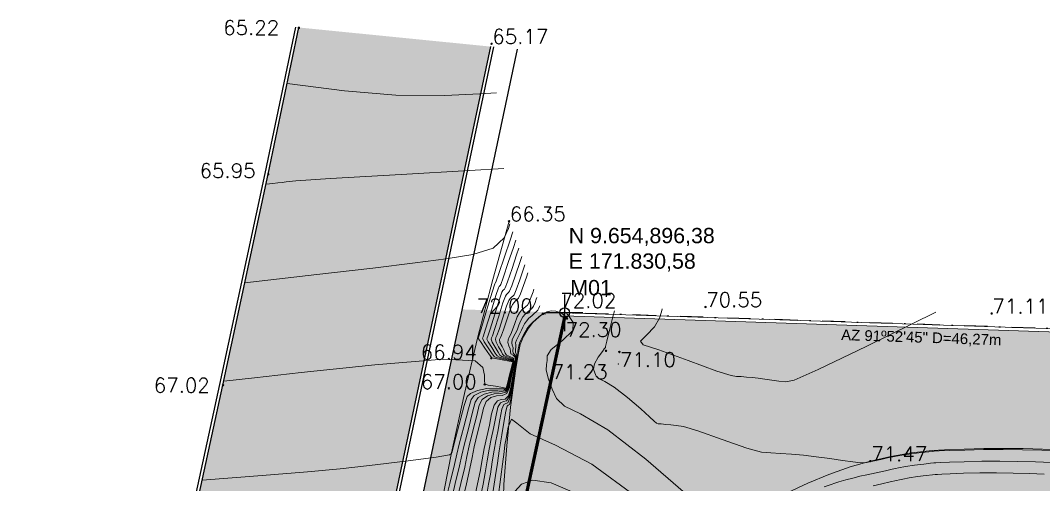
# Model space of a CAD drawing. Header units: inches. Extents: x 1286 to 7442, y -84 to 3420.
# Drawn here: x 1826.8 to 1893.7, y 231.8 to 262.2 of the extents above; entities that cross this region are included whole.
import ezdxf

# ---------------------------------------------------------------- set-up
doc = ezdxf.new("R2010")
doc.units = ezdxf.units.IN
doc.header["$LTSCALE"] = 3
doc.header["$MEASUREMENT"] = 0
doc.linetypes.add('DASHDOT', pattern=[1, 0.5, -0.25, 0, -0.25])
for name, color, linetype, lineweight in [('ARQ_ESQUADRIAS', 3, 'Continuous', 5), ('ARQ_TOPOGRAFIA', 8, 'Continuous', 5), ('ARQ_VISTA', 2, 'Continuous', 5)]:
    doc.layers.add(name, color=color, linetype=linetype, lineweight=lineweight)
for name, color, linetype in [('ARQ_HATCH', 8, 'Continuous'), ('ARQ_LIMITE', 6, 'DASHDOT'), ('ARQ_PONTO', 133, 'Continuous'), ('ARQ_RUA', 250, 'Continuous')]:
    doc.layers.add(name, color=color, linetype=linetype)
doc.styles.add('1-500', font='arial.ttf', dxfattribs={"height": 1})
doc.styles.add('ROMAN', font='romans__.ttf', dxfattribs={"height": 0.75})

msp = doc.modelspace()

# ---------------------------------------------------------------- hatches: boundary and pattern name
at = {"layer": 'ARQ_HATCH', "transparency": 33554559}
h = msp.add_hatch(color=9, dxfattribs=at)
h.dxf.hatch_style = 1
edge = h.paths.add_edge_path()
edge.add_line((1806.504, 11.293), (1791.287, 14.6))
edge.add_line((1791.287, 14.6), (1796.219, 37.297))
edge.add_line((1796.219, 37.297), (1801.852, 63.155))
edge.add_line((1801.852, 63.155), (1809.764, 99.006))
edge.add_line((1809.764, 99.006), (1817.55, 134.379))
edge.add_line((1817.55, 134.379), (1822.677, 158.271))
edge.add_line((1822.677, 158.271), (1826.527, 176.002))
edge.add_line((1826.527, 176.002), (1831.586, 199.688))
edge.add_line((1831.586, 199.688), (1836.786, 223.275))
edge.add_line((1836.786, 223.275), (1840.065, 238.333))
edge.add_line((1840.065, 238.333), (1843.03, 252.125))
edge.add_line((1843.03, 252.125), (1845.037, 261.723))
edge.add_line((1845.037, 261.723), (1857.597, 260.472))
edge.add_line((1857.597, 260.472), (1840.84, 181.521))
edge.add_line((1840.84, 181.521), (1812.17, 46.849))
edge.add_arc((1816.083, 46.016), 4, 167.98196, 267.24209)
edge.add_line((1815.89, 42.021), (1822.336, 41.71))
edge.add_line((1822.336, 41.71), (1842.888, 40.109))
edge.add_line((1842.888, 40.109), (1866.465, 39.914))
edge.add_line((1866.465, 39.914), (1866.158, 28.097))
edge.add_arc((1801.742, -6445.566), 6473.984, 89.4298998, 89.7323738)
edge.add_arc((1836.368, -252.101), 280.482, 90.89616, 92.2112)
edge.add_arc((1826.309, 8.433), 19.754, 92.21166, 97.16704)
edge.add_arc((1828.171, -6.378), 34.681, 97.16732, 102.12459)
edge.add_arc((1826.384, 1.942), 26.172, 102.12472, 107.83045)
edge.add_arc((1827.748, -2.299), 30.626, 107.83045, 113.53693)
edge.add_arc((1820.807, 13.637), 13.245, 113.53723, 122.21526)
edge.add_arc((1820.855, 13.561), 13.334, 122.21529, 130.90054)
edge.add_arc((1820.51, 13.959), 12.807, 130.90054, 139.76104)
edge.add_arc((1819.12, 15.135), 10.987, 139.76126, 148.61814)
edge.add_arc((1829.934, 8.54), 23.653, 148.61853, 154.65377)
edge.add_arc((1821.164, 12.694), 13.949, 154.65393, 160.68826)
edge.add_arc((1842.057, 5.372), 36.089, 160.68826, 164.43902)
edge.add_arc((1835.687, 7.146), 29.476, 164.43902, 168.18977)
edge.add_arc((1835.687, 7.146), 29.476, 168.18977, 171.91198)
at = {"layer": 'ARQ_HATCH', "transparency": 33554534}
h = msp.add_hatch(color=124, dxfattribs=at)
h.dxf.hatch_style = 1
h.paths.add_polyline_path([(1862.415, 243.07), (1855.729, 243.289), (1842.542, 181.158), (1813.872, 46.487, 0.462383), (1815.974, 43.759), (1821.984, 43.469, 0.282847), (1824.976, 45.116), (1820.52, 45.132), (1819.731, 46.113), (1820.579, 50.022), (1821.002, 51.976)])
h = msp.add_hatch(color=124, dxfattribs=at)
h.dxf.hatch_style = 1
h.paths.add_polyline_path([(2009.917, 199.566), (2002.204, 209.665), (1990.773, 216.721), (1944.861, 233.38), (1920.697, 239.925), (1908.644, 241.353), (1862.514, 242.867), (1829.908, 92.41), (1845.859, 92.41), (1862.275, 148.835, -0.330467), (1864.173, 150.276), (1955.428, 151.28), (1955.437, 152.854), (2017.258, 152.854), (2016.956, 95.256), (1955.137, 95.636), (1955.142, 96.512), (1865.998, 97.062, -0.412407), (1865.004, 98.062), (1865.004, 92.51), (2015.225, 92.51, 0.41263), (2019.125, 96.389), (2019.452, 156.871), (2028.982, 160.101), (2029.767, 160.542), (2017.944, 181.551)])

# ---------------------------------------------------------------- linework, layer by layer
at = {"layer": 'ARQ_ESQUADRIAS'}
msp.add_lwpolyline([(1862.426, 242.86), (1821.056, 51.965), (1821.085, 51.958), (1862.455, 242.853)], dxfattribs=at)
at = {"layer": 'ARQ_LIMITE'}
msp.add_lwpolyline([(2056.769, 121.36), (2043.891, 127.382), (2037.172, 129.104), (2037.068, 147.977), (2018.123, 181.641), (2010.09, 199.669), (2002.341, 209.816), (1990.861, 216.902), (1967.983, 225.269), (1944.921, 233.571), (1920.735, 240.122), (1908.659, 241.553), (1862.415, 243.07), (1819.128, 43.327), (1856.893, 43.193), (1888.226, 42.531), (2013.662, 42.552), (2013.772, 51.782), (2018.174, 69.445), (2029.092, 73.439), (2033.345, 91.354), (2039.202, 93.554), (2044.83, 104.92), (2054.541, 109.975)], dxfattribs=at)
at = {"layer": 'ARQ_PONTO'}
for points in [[(1862.415, 244.27), (1862.415, 241.87)], [(1863.615, 243.07), (1861.215, 243.07)]]:
    msp.add_lwpolyline(points, dxfattribs=at)
msp.add_circle((1862.415, 243.07), 0.32, dxfattribs=at)
at = {"layer": 'ARQ_RUA'}
for points in [[(1791.091, 14.637), (1796.024, 37.339), (1801.656, 63.198), (1809.569, 99.049), (1817.355, 134.422), (1822.482, 158.313), (1826.332, 176.044), (1831.391, 199.73), (1836.591, 223.318), (1839.869, 238.375), (1842.834, 252.166), (1844.837, 261.743)], [(1791.287, 14.6), (1796.219, 37.297), (1801.852, 63.155), (1809.764, 99.006), (1817.55, 134.379), (1822.677, 158.271), (1826.527, 176.002), (1831.586, 199.688), (1836.786, 223.275), (1840.065, 238.333), (1843.03, 252.125), (1845.037, 261.723)], [(1862.372, 242.871), (1821.002, 51.976), (1821.139, 51.947), (1862.514, 242.867)]]:
    msp.add_lwpolyline(points, dxfattribs=at)
for points in [[(1826.873, 45.109, -0.334107), (1821.9, 41.731), (1815.89, 42.021, -0.462383), (1812.17, 46.849), (1840.84, 181.521), (1857.597, 260.472)], [(1826.661, 45.11, -0.330192), (1821.91, 41.931), (1815.9, 42.221, -0.462383), (1812.366, 46.807), (1841.035, 181.479), (1857.797, 260.452)], [(1824.976, 45.116, -0.282847), (1821.984, 43.469), (1815.974, 43.759, -0.462383), (1813.872, 46.487), (1842.542, 181.158), (1859.339, 260.298)]]:
    msp.add_lwpolyline(points, format="xyb", dxfattribs=at)
at = {"layer": 'ARQ_TOPOGRAFIA', "ltscale": 0.4}
for p, q in [((1845.033, 261.702), (1845.033, 261.702)), ((1857.637, 260.659), (1857.637, 260.659)), ((1844.272, 258.064), (1848.017, 257.575)), ((1848.017, 257.575), (1851.366, 257.297)), ((1851.366, 257.297), (1854.573, 257.277)), ((1854.573, 257.277), (1856.877, 257.381)), ((1856.877, 257.381), (1857.954, 257.444)), ((1851.715, 252.121), (1856.204, 252.383)), ((1856.204, 252.383), (1858.44, 252.513)), ((1843.029, 252.125), (1843.029, 252.125)), ((1844.205, 251.627), (1844.843, 251.69)), ((1844.843, 251.69), (1847.111, 251.845)), ((1847.111, 251.845), (1851.715, 252.121)), ((1842.888, 251.468), (1843.323, 251.518)), ((1843.323, 251.518), (1843.663, 251.557)), ((1843.663, 251.557), (1843.93, 251.591)), ((1843.93, 251.591), (1844.205, 251.627)), ((1858.781, 249.05), (1858.781, 249.05)), ((1858.461, 247.973), (1858.738, 248.588)), ((1858.738, 248.588), (1858.839, 248.891)), ((1858.852, 247.81), (1859.035, 248.355)), ((1857.752, 247.302), (1858.461, 247.973)), ((1858.484, 246.719), (1858.852, 247.81)), ((1859.066, 247.328), (1859.231, 247.819)), ((1856.423, 246.874), (1857.752, 247.302)), ((1858.735, 246.347), (1859.066, 247.328)), ((1859.28, 246.847), (1859.427, 247.283)), ((1849.876, 245.994), (1852.634, 246.337)), ((1852.634, 246.337), (1854.67, 246.606)), ((1854.67, 246.606), (1856.423, 246.874)), ((1858.115, 245.627), (1858.484, 246.719)), ((1858.398, 245.361), (1858.735, 246.347)), ((1858.985, 245.974), (1859.28, 246.847)), ((1859.236, 245.601), (1859.494, 246.365)), ((1859.494, 246.365), (1859.623, 246.747)), ((1846.21, 245.565), (1849.876, 245.994)), ((1857.948, 245.146), (1858.115, 245.627)), ((1858.682, 245.095), (1858.985, 245.974)), ((1859.486, 245.228), (1859.709, 245.884)), ((1859.709, 245.884), (1859.819, 246.211)), ((1859.923, 245.402), (1860.014, 245.674)), ((1841.504, 245.029), (1846.21, 245.565)), ((1857.686, 244.423), (1857.854, 244.959)), ((1857.854, 244.959), (1857.889, 245.047)), ((1857.889, 245.047), (1857.903, 245.06)), ((1857.903, 245.06), (1857.915, 245.07)), ((1857.915, 245.07), (1857.948, 245.146)), ((1858.239, 244.921), (1858.398, 245.361)), ((1858.53, 244.697), (1858.682, 245.095)), ((1858.966, 244.829), (1859.236, 245.601)), ((1859.249, 244.563), (1859.486, 245.228)), ((1859.737, 244.855), (1859.923, 245.402)), ((1857.317, 243.214), (1857.686, 244.423)), ((1857.919, 244.191), (1858.084, 244.69)), ((1858.084, 244.69), (1858.133, 244.788)), ((1858.133, 244.788), (1858.165, 244.817)), ((1858.152, 243.96), (1858.313, 244.42)), ((1858.165, 244.817), (1858.195, 244.842)), ((1858.195, 244.842), (1858.239, 244.921)), ((1858.313, 244.42), (1858.377, 244.528)), ((1858.377, 244.528), (1858.427, 244.575)), ((1858.427, 244.575), (1858.474, 244.614)), ((1858.474, 244.614), (1858.53, 244.697)), ((1858.621, 244.268), (1858.689, 244.332)), ((1858.689, 244.332), (1858.754, 244.386)), ((1858.754, 244.386), (1858.821, 244.472)), ((1858.821, 244.472), (1858.966, 244.829)), ((1859.112, 244.248), (1859.249, 244.563)), ((1859.402, 244.023), (1859.533, 244.297)), ((1859.533, 244.297), (1859.737, 244.855)), ((1860.237, 244.11), (1860.351, 244.439)), ((1860.351, 244.439), (1860.406, 244.602)), ((1857.581, 243.094), (1857.919, 244.191)), ((1857.844, 242.975), (1858.152, 243.96)), ((1858.108, 242.855), (1858.386, 243.728)), ((1858.386, 243.728), (1858.543, 244.15)), ((1858.543, 244.15), (1858.621, 244.268)), ((1858.619, 243.497), (1858.772, 243.88)), ((1858.772, 243.88), (1858.865, 244.009)), ((1858.852, 243.265), (1859.001, 243.61)), ((1858.865, 244.009), (1858.952, 244.09)), ((1858.952, 244.09), (1859.033, 244.158)), ((1859.001, 243.61), (1859.109, 243.749)), ((1859.033, 244.158), (1859.112, 244.248)), ((1859.109, 243.749), (1859.214, 243.847)), ((1859.214, 243.847), (1859.313, 243.93)), ((1859.313, 243.93), (1859.402, 244.023)), ((1859.984, 243.574), (1860.1, 243.765)), ((1860.1, 243.765), (1860.237, 244.11)), ((1860.384, 243.499), (1860.488, 243.737)), ((1860.488, 243.737), (1860.565, 243.957)), ((1860.565, 243.957), (1860.602, 244.066)), ((1856.951, 242.008), (1857.317, 243.214)), ((1857.245, 241.999), (1857.581, 243.094)), ((1857.54, 241.99), (1857.844, 242.975)), ((1858.372, 242.735), (1858.619, 243.497)), ((1858.635, 242.615), (1858.852, 243.265)), ((1859.318, 242.802), (1859.46, 243.07)), ((1859.46, 243.07), (1859.597, 243.23)), ((1859.597, 243.23), (1859.739, 243.362)), ((1859.689, 242.801), (1859.841, 242.97)), ((1859.739, 243.362), (1859.872, 243.473)), ((1859.841, 242.97), (1860.001, 243.12)), ((1859.872, 243.473), (1859.984, 243.574)), ((1860.001, 243.12), (1860.151, 243.245)), ((1860.151, 243.245), (1860.275, 243.35)), ((1860.263, 242.877), (1860.431, 243.017)), ((1860.275, 243.35), (1860.384, 243.499)), ((1860.431, 243.017), (1860.566, 243.125)), ((1860.566, 243.125), (1860.668, 243.233)), ((1860.668, 243.233), (1860.738, 243.364)), ((1860.738, 243.364), (1860.78, 243.476)), ((1860.78, 243.476), (1860.798, 243.53)), ((1860.834, 242.885), (1860.923, 242.945)), ((1860.923, 242.945), (1860.975, 242.976)), ((1860.975, 242.976), (1861.002, 242.989)), ((1860.992, 242.998), (1860.992, 242.998)), ((1861.002, 242.989), (1861.016, 242.995)), ((1861.016, 242.995), (1861.044, 242.998)), ((1861.044, 242.998), (1861.104, 243.002)), ((1861.104, 243.002), (1861.165, 243.006)), ((1861.165, 243.006), (1861.195, 243.008)), ((1862.415, 243.07), (1862.415, 243.07)), ((1862.56, 243.058), (1862.565, 243.076)), ((1862.571, 243.001), (1862.56, 243.058)), ((1862.706, 242.82), (1862.571, 243.001)), ((1865.581, 242.806), (1865.682, 243.203)), ((1868.616, 242.711), (1868.749, 243.131)), ((1868.749, 243.131), (1868.8, 243.33)), ((1871.631, 243.445), (1871.631, 243.445)), ((1886.699, 243.104), (1882.133, 240.869)), ((1890.35, 243.021), (1890.35, 243.021)), ((1857.834, 241.981), (1858.108, 242.855)), ((1858.129, 241.971), (1858.372, 242.735)), ((1858.423, 241.962), (1858.635, 242.615)), ((1859.012, 241.943), (1859.162, 242.375)), ((1859.162, 242.375), (1859.318, 242.802)), ((1859.426, 242.255), (1859.552, 242.57)), ((1859.552, 242.57), (1859.689, 242.801)), ((1859.69, 242.135), (1859.785, 242.339)), ((1859.785, 242.339), (1859.919, 242.531)), ((1859.919, 242.531), (1860.084, 242.711)), ((1860.084, 242.711), (1860.263, 242.877)), ((1860.148, 242.261), (1860.328, 242.451)), ((1860.328, 242.451), (1860.524, 242.634)), ((1860.524, 242.634), (1860.702, 242.784)), ((1860.702, 242.784), (1860.834, 242.885)), ((1862.571, 242.692), (1862.571, 242.692)), ((1862.981, 242.443), (1862.706, 242.82)), ((1862.952, 241.901), (1862.981, 242.443)), ((1865.377, 242.012), (1865.581, 242.806)), ((1868.296, 242.153), (1868.616, 242.711)), ((1856.789, 241.479), (1856.951, 242.008)), ((1857.089, 241.505), (1857.245, 241.999)), ((1857.39, 241.531), (1857.54, 241.99)), ((1857.69, 241.557), (1857.834, 241.981)), ((1857.99, 241.582), (1858.129, 241.971)), ((1858.212, 241.453), (1858.29, 241.608)), ((1858.29, 241.608), (1858.423, 241.962)), ((1858.791, 241.474), (1858.89, 241.66)), ((1858.89, 241.66), (1859.012, 241.943)), ((1859.08, 241.485), (1859.19, 241.686)), ((1859.19, 241.686), (1859.307, 241.934)), ((1859.307, 241.934), (1859.426, 242.255)), ((1859.37, 241.495), (1859.49, 241.712)), ((1859.49, 241.712), (1859.601, 241.925)), ((1859.601, 241.925), (1859.69, 242.135)), ((1859.659, 241.506), (1859.79, 241.738)), ((1859.79, 241.738), (1859.896, 241.915)), ((1859.896, 241.915), (1859.953, 242.015)), ((1859.953, 242.015), (1860.018, 242.107)), ((1860.018, 242.107), (1860.148, 242.261)), ((1862.282, 241.266), (1862.952, 241.901)), ((1865.178, 241.214), (1865.377, 242.012)), ((1867.384, 241.204), (1867.769, 241.608)), ((1867.769, 241.608), (1868.296, 242.153)), ((1856.765, 241.401), (1856.789, 241.479)), ((1856.781, 241.37), (1856.765, 241.401)), ((1856.908, 241.181), (1856.781, 241.37)), ((1857.2, 240.753), (1856.908, 241.181)), ((1857.054, 241.411), (1857.089, 241.505)), ((1857.058, 241.36), (1857.054, 241.411)), ((1857.164, 241.172), (1857.058, 241.36)), ((1857.425, 240.777), (1857.164, 241.172)), ((1857.334, 241.35), (1857.344, 241.422)), ((1857.42, 241.162), (1857.334, 241.35)), ((1857.344, 241.422), (1857.39, 241.531)), ((1857.649, 240.8), (1857.42, 241.162)), ((1857.61, 241.34), (1857.633, 241.432)), ((1857.676, 241.153), (1857.61, 241.34)), ((1857.633, 241.432), (1857.69, 241.557)), ((1857.873, 240.824), (1857.676, 241.153)), ((1857.886, 241.33), (1857.923, 241.443)), ((1857.932, 241.143), (1857.886, 241.33)), ((1857.923, 241.443), (1857.99, 241.582)), ((1858.098, 240.847), (1857.932, 241.143)), ((1858.162, 241.32), (1858.212, 241.453)), ((1858.188, 241.134), (1858.162, 241.32)), ((1858.322, 240.871), (1858.188, 241.134)), ((1858.7, 241.115), (1858.715, 241.299)), ((1858.77, 240.918), (1858.7, 241.115)), ((1858.715, 241.299), (1858.791, 241.474)), ((1858.956, 241.105), (1858.991, 241.289)), ((1858.995, 240.941), (1858.956, 241.105)), ((1858.991, 241.289), (1859.08, 241.485)), ((1859.041, 240.775), (1858.995, 240.941)), ((1859.212, 241.096), (1859.267, 241.279)), ((1859.219, 240.965), (1859.212, 241.096)), ((1859.235, 240.831), (1859.219, 240.965)), ((1859.267, 241.279), (1859.37, 241.495)), ((1859.428, 240.887), (1859.443, 240.988)), ((1859.443, 240.988), (1859.468, 241.086)), ((1859.468, 241.086), (1859.544, 241.269)), ((1859.544, 241.269), (1859.659, 241.506)), ((1861.527, 240.674), (1862.282, 241.266)), ((1865.098, 240.855), (1865.178, 241.214)), ((1867.551, 240.979), (1867.384, 241.204)), ((1868.577, 240.637), (1867.551, 240.979)), ((1857.493, 240.326), (1857.2, 240.753)), ((1857.686, 240.382), (1857.425, 240.777)), ((1857.649, 240.132), (1857.493, 240.326)), ((1857.88, 240.438), (1857.649, 240.8)), ((1857.823, 240.19), (1857.686, 240.382)), ((1858.074, 240.494), (1857.873, 240.824)), ((1857.997, 240.247), (1857.88, 240.438)), ((1858.171, 240.304), (1858.074, 240.494)), ((1858.267, 240.55), (1858.098, 240.847)), ((1858.315, 240.207), (1858.171, 240.304)), ((1858.345, 240.362), (1858.267, 240.55)), ((1858.461, 240.606), (1858.322, 240.871)), ((1858.463, 240.253), (1858.345, 240.362)), ((1858.519, 240.419), (1858.461, 240.606)), ((1858.611, 240.299), (1858.519, 240.419)), ((1858.84, 240.21), (1858.611, 240.299)), ((1858.848, 240.719), (1858.77, 240.918)), ((1858.867, 240.534), (1858.848, 240.719)), ((1858.907, 240.391), (1858.867, 240.534)), ((1859.043, 240.297), (1858.907, 240.391)), ((1859.04, 240.591), (1859.041, 240.775)), ((1859.055, 240.437), (1859.04, 240.591)), ((1859.177, 240.163), (1859.043, 240.297)), ((1859.144, 240.341), (1859.055, 240.437)), ((1859.231, 240.199), (1859.144, 240.341)), ((1859.203, 240.483), (1859.214, 240.648)), ((1859.245, 240.385), (1859.203, 240.483)), ((1859.214, 240.648), (1859.235, 240.831)), ((1859.285, 240.234), (1859.245, 240.385)), ((1859.294, 239.937), (1859.339, 240.27)), ((1859.339, 240.27), (1859.347, 240.428)), ((1859.347, 240.428), (1859.351, 240.529)), ((1859.351, 240.529), (1859.388, 240.706)), ((1859.388, 240.706), (1859.428, 240.887)), ((1861.265, 240.243), (1861.527, 240.674)), ((1864.619, 240.171), (1864.892, 240.545)), ((1864.892, 240.545), (1865.012, 240.711)), ((1865.012, 240.711), (1865.038, 240.747)), ((1865.038, 240.747), (1865.063, 240.767)), ((1865.063, 240.767), (1865.085, 240.788)), ((1865.085, 240.788), (1865.098, 240.855)), ((1865.125, 240.579), (1865.125, 240.579)), ((1865.997, 240.509), (1865.997, 240.509)), ((1870.496, 239.945), (1868.577, 240.637)), ((1882.133, 240.869), (1879.001, 239.36)), ((1845.183, 239.158), (1849.997, 239.673)), ((1849.997, 239.673), (1854.462, 240.03)), ((1854.462, 240.03), (1856.574, 239.925)), ((1856.574, 239.925), (1857.075, 239.495)), ((1857.617, 240.102), (1857.617, 240.102)), ((1857.87, 240.07), (1857.649, 240.132)), ((1858.018, 240.116), (1857.823, 240.19)), ((1858.334, 239.992), (1857.87, 240.07)), ((1858.166, 240.162), (1857.997, 240.247)), ((1858.435, 240.036), (1858.018, 240.116)), ((1858.537, 240.079), (1858.166, 240.162)), ((1858.638, 240.123), (1858.315, 240.207)), ((1858.798, 239.913), (1858.334, 239.992)), ((1858.852, 239.949), (1858.435, 240.036)), ((1858.739, 240.166), (1858.463, 240.253)), ((1858.906, 239.985), (1858.537, 240.079)), ((1858.96, 240.02), (1858.638, 240.123)), ((1859.015, 240.056), (1858.739, 240.166)), ((1859.037, 239.871), (1858.798, 239.913)), ((1859.069, 240.092), (1858.84, 240.21)), ((1859.057, 239.866), (1858.852, 239.949)), ((1859.071, 239.868), (1858.906, 239.985)), ((1858.93, 239.116), (1859.042, 239.585)), ((1858.957, 239.581), (1859.037, 239.871)), ((1859.082, 239.869), (1858.96, 240.02)), ((1858.968, 239.152), (1859.07, 239.586)), ((1858.985, 239.582), (1859.057, 239.866)), ((1859.007, 239.188), (1859.098, 239.587)), ((1859.013, 239.584), (1859.071, 239.868)), ((1859.112, 239.879), (1859.015, 240.056)), ((1859.042, 239.585), (1859.082, 239.869)), ((1859.143, 239.889), (1859.069, 240.092)), ((1859.07, 239.586), (1859.112, 239.879)), ((1859.084, 239.261), (1859.154, 239.59)), ((1859.098, 239.587), (1859.143, 239.889)), ((1859.123, 239.297), (1859.182, 239.591)), ((1859.154, 239.59), (1859.203, 239.908)), ((1859.162, 239.333), (1859.21, 239.592)), ((1859.203, 239.908), (1859.177, 240.163)), ((1859.182, 239.591), (1859.234, 239.918)), ((1859.201, 239.369), (1859.239, 239.594)), ((1859.21, 239.592), (1859.264, 239.927)), ((1859.234, 239.918), (1859.231, 240.199)), ((1859.239, 239.594), (1859.294, 239.937)), ((1859.264, 239.927), (1859.285, 240.234)), ((1861.207, 239.318), (1861.224, 239.684)), ((1861.224, 239.684), (1861.271, 239.942)), ((1861.271, 239.942), (1861.265, 240.243)), ((1864.314, 239.391), (1864.368, 239.733)), ((1864.368, 239.733), (1864.619, 240.171)), ((1872.367, 239.261), (1870.496, 239.945)), ((1842.14, 238.818), (1845.183, 239.158)), ((1857.075, 239.495), (1857.171, 238.98)), ((1857.171, 238.98), (1857.181, 238.573)), ((1858.67, 238.436), (1858.813, 239.008)), ((1858.717, 238.49), (1858.852, 239.044)), ((1858.764, 238.544), (1858.891, 239.08)), ((1858.811, 238.598), (1858.93, 239.116)), ((1858.813, 239.008), (1858.957, 239.581)), ((1858.852, 239.044), (1858.985, 239.582)), ((1858.858, 238.652), (1858.968, 239.152)), ((1858.891, 239.08), (1859.013, 239.584)), ((1858.905, 238.706), (1859.007, 239.188)), ((1858.98, 238.185), (1859.094, 238.922)), ((1859, 238.814), (1859.084, 239.261)), ((1859.025, 238.184), (1859.141, 238.976)), ((1859.047, 238.868), (1859.123, 239.297)), ((1859.094, 238.922), (1859.162, 239.333)), ((1859.141, 238.976), (1859.201, 239.369)), ((1861.354, 238.734), (1861.207, 239.318)), ((1864.383, 239.136), (1864.314, 239.391)), ((1864.482, 238.924), (1864.383, 239.136)), ((1864.67, 238.748), (1864.482, 238.924)), ((1873.309, 238.96), (1872.367, 239.261)), ((1873.662, 238.908), (1873.309, 238.96)), ((1879.001, 239.36), (1877.431, 238.666)), ((1840.065, 238.332), (1840.065, 238.332)), ((1840.12, 238.59), (1842.14, 238.818)), ((1857.181, 238.573), (1857.212, 238.399)), ((1857.188, 238.383), (1857.188, 238.383)), ((1857.212, 238.399), (1857.421, 238.343)), ((1857.421, 238.343), (1857.893, 238.266)), ((1857.893, 238.266), (1858.363, 238.188)), ((1858.601, 238.147), (1858.67, 238.436)), ((1858.605, 238.145), (1858.717, 238.49)), ((1858.667, 238.189), (1858.764, 238.544)), ((1858.712, 238.189), (1858.811, 238.598)), ((1858.757, 238.188), (1858.858, 238.652)), ((1858.801, 238.187), (1858.905, 238.706)), ((1858.891, 238.186), (1859, 238.814)), ((1858.935, 238.185), (1859.047, 238.868)), ((1861.594, 238.064), (1861.354, 238.734)), ((1865.041, 238.571), (1864.67, 238.748)), ((1865.665, 238.207), (1865.041, 238.571)), ((1873.963, 238.892), (1873.662, 238.908)), ((1874.306, 238.866), (1873.963, 238.892)), ((1874.678, 238.83), (1874.306, 238.866)), ((1875.08, 238.785), (1874.678, 238.83)), ((1875.512, 238.728), (1875.08, 238.785)), ((1875.969, 238.66), (1875.512, 238.728)), ((1876.437, 238.589), (1875.969, 238.66)), ((1876.877, 238.551), (1876.437, 238.589)), ((1877.431, 238.666), (1876.877, 238.551)), ((1855.856, 237.001), (1856.033, 237.595)), ((1856.033, 237.595), (1856.251, 237.793)), ((1856.251, 237.793), (1856.716, 237.981)), ((1856.301, 237.405), (1856.509, 237.664)), ((1856.509, 237.664), (1856.933, 237.868)), ((1856.716, 237.981), (1857.339, 238.126)), ((1856.767, 237.534), (1857.15, 237.755)), ((1856.933, 237.868), (1857.494, 238.003)), ((1857.025, 237.405), (1857.366, 237.642)), ((1857.15, 237.755), (1857.649, 237.881)), ((1857.339, 238.126), (1857.957, 238.136)), ((1857.366, 237.642), (1857.804, 237.758)), ((1857.494, 238.003), (1858.051, 238.018)), ((1857.583, 237.529), (1857.959, 237.635)), ((1857.649, 237.881), (1858.145, 237.899)), ((1857.804, 237.758), (1858.239, 237.781)), ((1857.957, 238.136), (1858.416, 238.11)), ((1857.959, 237.635), (1858.333, 237.663)), ((1858.051, 238.018), (1858.47, 238.032)), ((1858.145, 237.899), (1858.523, 237.954)), ((1858.239, 237.781), (1858.576, 237.876)), ((1858.333, 237.663), (1858.629, 237.797)), ((1858.363, 238.188), (1858.601, 238.147)), ((1858.416, 238.11), (1858.605, 238.145)), ((1858.47, 238.032), (1858.667, 238.189)), ((1858.521, 237.426), (1858.736, 237.641)), ((1858.523, 237.954), (1858.712, 238.189)), ((1858.576, 237.876), (1858.757, 238.188)), ((1858.629, 237.797), (1858.801, 238.187)), ((1858.736, 237.641), (1858.891, 238.186)), ((1858.789, 237.563), (1858.935, 238.185)), ((1858.842, 237.484), (1858.98, 238.185)), ((1858.895, 237.406), (1859.025, 238.184)), ((1861.875, 237.462), (1861.594, 238.064)), ((1866.54, 237.528), (1865.665, 238.207)), ((1855.525, 235.753), (1855.856, 237.001)), ((1856.129, 236.788), (1856.301, 237.405)), ((1856.402, 236.575), (1856.569, 237.215)), ((1856.569, 237.215), (1856.767, 237.534)), ((1856.675, 236.362), (1856.837, 237.024)), ((1856.837, 237.024), (1857.025, 237.405)), ((1857.105, 236.834), (1857.283, 237.275)), ((1857.283, 237.275), (1857.583, 237.529)), ((1857.641, 236.454), (1857.8, 237.017)), ((1857.8, 237.017), (1858.017, 237.302)), ((1858.017, 237.302), (1858.27, 237.39)), ((1858.058, 236.887), (1858.233, 237.189)), ((1858.233, 237.189), (1858.425, 237.268)), ((1858.27, 237.39), (1858.521, 237.426)), ((1858.316, 236.758), (1858.45, 237.076)), ((1858.425, 237.268), (1858.615, 237.308)), ((1858.45, 237.076), (1858.58, 237.145)), ((1858.574, 236.628), (1858.667, 236.963)), ((1858.58, 237.145), (1858.709, 237.19)), ((1858.615, 237.308), (1858.789, 237.563)), ((1858.667, 236.963), (1858.735, 237.022)), ((1858.709, 237.19), (1858.842, 237.484)), ((1858.735, 237.022), (1858.803, 237.071)), ((1858.803, 237.071), (1858.895, 237.406)), ((1862.411, 236.961), (1861.875, 237.462)), ((1863.465, 236.456), (1862.411, 236.961)), ((1867.397, 236.787), (1866.54, 237.528)), ((1855.825, 235.621), (1856.129, 236.788)), ((1856.124, 235.488), (1856.402, 236.575)), ((1856.423, 235.355), (1856.675, 236.362)), ((1856.948, 236.149), (1857.105, 236.834)), ((1857.495, 235.723), (1857.641, 236.454)), ((1857.768, 235.51), (1857.908, 236.264)), ((1857.908, 236.264), (1858.058, 236.887)), ((1858.176, 236.074), (1858.316, 236.758)), ((1858.444, 235.884), (1858.574, 236.628)), ((1865.24, 235.42), (1863.465, 236.456)), ((1867.972, 236.265), (1867.397, 236.787)), ((1868.279, 235.972), (1867.972, 236.265)), ((1855.198, 234.522), (1855.525, 235.753)), ((1855.523, 234.468), (1855.825, 235.621)), ((1856.722, 235.223), (1856.948, 236.149)), ((1857.32, 234.957), (1857.495, 235.723)), ((1858.041, 235.297), (1858.176, 236.074)), ((1858.314, 235.084), (1858.444, 235.884)), ((1858.585, 234.851), (1858.718, 235.597)), ((1858.718, 235.597), (1858.932, 236.112)), ((1858.932, 236.112), (1859.3, 235.849)), ((1859.3, 235.849), (1860.158, 235.157)), ((1868.418, 235.849), (1868.279, 235.972)), ((1868.53, 235.815), (1868.418, 235.849)), ((1868.739, 235.796), (1868.53, 235.815)), ((1869.028, 235.774), (1868.739, 235.796)), ((1869.357, 235.744), (1869.028, 235.774)), ((1869.721, 235.705), (1869.357, 235.744)), ((1870.194, 235.624), (1869.721, 235.705)), ((1871.128, 235.344), (1870.194, 235.624)), ((1855.849, 234.415), (1856.124, 235.488)), ((1856.175, 234.361), (1856.423, 235.355)), ((1856.501, 234.308), (1856.722, 235.223)), ((1857.152, 234.201), (1857.32, 234.957)), ((1857.62, 234.825), (1857.768, 235.51)), ((1857.919, 234.692), (1858.041, 235.297)), ((1858.218, 234.559), (1858.314, 235.084)), ((1860.158, 235.157), (1861.814, 234.405)), ((1867.729, 233.489), (1865.24, 235.42)), ((1872.726, 234.773), (1871.128, 235.344)), ((1855.053, 233.978), (1855.198, 234.522)), ((1855.365, 233.827), (1855.523, 234.468)), ((1855.697, 233.754), (1855.849, 234.415)), ((1856.028, 233.681), (1856.175, 234.361)), ((1856.36, 233.608), (1856.501, 234.308)), ((1857.478, 234.147), (1857.62, 234.825)), ((1857.804, 234.093), (1857.919, 234.692)), ((1858.129, 234.04), (1858.218, 234.559)), ((1858.455, 233.986), (1858.517, 234.424)), ((1858.517, 234.424), (1858.585, 234.851)), ((1861.814, 234.405), (1864.206, 233.159)), ((1874.332, 234.214), (1872.726, 234.773)), ((1851.999, 233.358), (1854.014, 233.617)), ((1854.014, 233.617), (1854.885, 233.784)), ((1854.885, 233.784), (1855.025, 233.869)), ((1855.025, 233.869), (1855.053, 233.978)), ((1855.205, 233.15), (1855.365, 233.827)), ((1855.542, 233.059), (1855.697, 233.754)), ((1855.88, 232.969), (1856.028, 233.681)), ((1856.217, 232.879), (1856.36, 233.608)), ((1857.024, 233.462), (1857.152, 234.201)), ((1857.355, 233.39), (1857.478, 234.147)), ((1857.687, 233.317), (1857.804, 234.093)), ((1858.019, 233.244), (1858.129, 234.04)), ((1858.35, 233.171), (1858.455, 233.986)), ((1875.301, 233.965), (1874.332, 234.214)), ((1875.899, 233.912), (1875.301, 233.965)), ((1876.531, 233.877), (1875.899, 233.912)), ((1877.251, 233.822), (1876.531, 233.877)), ((1878.034, 233.748), (1877.251, 233.822)), ((1878.878, 233.652), (1878.034, 233.748)), ((1879.767, 233.536), (1878.878, 233.652)), ((1883.548, 233.581), (1883.094, 233.477)), ((1883.77, 233.63), (1883.548, 233.581)), ((1883.994, 233.67), (1883.77, 233.63)), ((1884.469, 233.749), (1883.994, 233.67)), ((1885.113, 233.846), (1884.469, 233.749)), ((1885.759, 233.929), (1885.113, 233.846)), ((1886.237, 233.983), (1885.759, 233.929)), ((1886.452, 234.006), (1886.237, 233.983)), ((1886.599, 234.016), (1886.452, 234.006)), ((1886.924, 234.035), (1886.599, 234.016)), ((1887.568, 234.062), (1886.924, 234.035)), ((1888.59, 234.094), (1887.568, 234.062)), ((1889.828, 234.118), (1888.59, 234.094)), ((1891.102, 234.125), (1889.828, 234.118)), ((1892.375, 234.112), (1891.102, 234.125)), ((1893.626, 234.081), (1892.375, 234.112)), ((1894.747, 234.04), (1893.626, 234.081)), ((1847.74, 232.869), (1849.654, 233.084)), ((1849.654, 233.084), (1851.999, 233.358)), ((1854.899, 231.909), (1855.205, 233.15)), ((1855.263, 231.902), (1855.542, 233.059)), ((1855.626, 231.895), (1855.88, 232.969)), ((1856.892, 232.698), (1857.024, 233.462)), ((1857.229, 232.608), (1857.355, 233.39)), ((1857.566, 232.517), (1857.687, 233.317)), ((1857.904, 232.427), (1858.019, 233.244)), ((1858.241, 232.337), (1858.35, 233.171)), ((1864.206, 233.159), (1867.044, 231.081)), ((1870.168, 231.383), (1867.729, 233.489)), ((1880.597, 233.416), (1879.767, 233.536)), ((1881.266, 233.314), (1880.597, 233.416)), ((1881.771, 233.26), (1881.266, 233.314)), ((1882.158, 233.278), (1881.771, 233.26)), ((1882.568, 233.358), (1882.158, 233.278)), ((1882.422, 233.369), (1882.422, 233.369)), ((1883.094, 233.477), (1882.568, 233.358)), ((1884.267, 232.934), (1884.051, 232.892)), ((1884.712, 233.01), (1884.267, 232.934)), ((1885.31, 233.1), (1884.712, 233.01)), ((1885.911, 233.177), (1885.31, 233.1)), ((1886.356, 233.227), (1885.911, 233.177)), ((1886.559, 233.249), (1886.356, 233.227)), ((1886.699, 233.26), (1886.559, 233.249)), ((1887.003, 233.277), (1886.699, 233.26)), ((1887.601, 233.303), (1887.003, 233.277)), ((1888.55, 233.332), (1887.601, 233.303)), ((1889.7, 233.355), (1888.55, 233.332)), ((1890.883, 233.361), (1889.7, 233.355)), ((1892.066, 233.35), (1890.883, 233.361)), ((1893.228, 233.321), (1892.066, 233.35)), ((1894.27, 233.282), (1893.228, 233.321)), ((1838.716, 232.134), (1842.629, 232.427)), ((1842.629, 232.427), (1845.594, 232.665)), ((1845.594, 232.665), (1847.74, 232.869)), ((1855.99, 231.888), (1856.217, 232.879)), ((1856.716, 231.875), (1856.892, 232.698)), ((1857.08, 231.868), (1857.229, 232.608)), ((1857.443, 231.861), (1857.566, 232.517)), ((1857.806, 231.855), (1857.904, 232.427)), ((1858.17, 231.848), (1858.241, 232.337)), ((1881.28, 232.262), (1880.813, 232.139)), ((1881.515, 232.326), (1881.28, 232.262)), ((1881.737, 232.379), (1881.515, 232.326)), ((1882.192, 232.476), (1881.737, 232.379)), ((1882.799, 232.606), (1882.192, 232.476)), ((1883.397, 232.739), (1882.799, 232.606)), ((1883.837, 232.841), (1883.397, 232.739)), ((1884.051, 232.892), (1883.837, 232.841)), ((1884.54, 232.198), (1884.954, 232.27)), ((1884.954, 232.27), (1885.508, 232.354)), ((1885.508, 232.354), (1886.062, 232.425)), ((1886.062, 232.425), (1886.475, 232.472)), ((1886.475, 232.472), (1886.666, 232.493)), ((1886.666, 232.493), (1886.799, 232.503)), ((1886.799, 232.503), (1887.081, 232.52)), ((1887.081, 232.52), (1887.634, 232.543)), ((1887.634, 232.543), (1888.51, 232.571)), ((1888.51, 232.571), (1889.572, 232.592)), ((1889.572, 232.592), (1890.665, 232.598)), ((1890.665, 232.598), (1891.757, 232.587)), ((1891.757, 232.587), (1892.83, 232.56)), ((1892.83, 232.56), (1893.792, 232.524)), ((1854.596, 230.684), (1854.899, 231.909)), ((1854.986, 230.76), (1855.263, 231.902)), ((1855.376, 230.835), (1855.626, 231.895)), ((1855.766, 230.911), (1855.99, 231.888)), ((1856.546, 231.063), (1856.716, 231.875)), ((1856.936, 231.138), (1857.08, 231.868)), ((1857.326, 231.214), (1857.443, 231.861)), ((1857.716, 231.29), (1857.806, 231.855)), ((1858.106, 231.365), (1858.17, 231.848)), ((1859.151, 231.383), (1859.602, 231.872)), ((1859.602, 231.872), (1860.34, 232.132)), ((1860.34, 232.132), (1861.542, 231.956)), ((1861.542, 231.956), (1863.053, 231.288)), ((1879.854, 231.843), (1879.386, 231.691)), ((1880.099, 231.932), (1879.854, 231.843)), ((1880.344, 232.011), (1880.099, 231.932)), ((1880.813, 232.139), (1880.344, 232.011)), ((1882.603, 231.761), (1883.164, 231.881)), ((1883.164, 231.881), (1883.716, 232.005)), ((1883.716, 232.005), (1884.127, 232.101)), ((1884.127, 232.101), (1884.332, 232.154)), ((1884.332, 232.154), (1884.54, 232.198))]:
    msp.add_line(p, q, dxfattribs=at)
at = {"layer": 'ARQ_TOPOGRAFIA', "linetype": 'Continuous', "ltscale": 0.4}
for p, q in [((1858.781, 249.05, 66.351), (1857.713, 245.235, 66.639)), ((1857.713, 245.235, 66.639), (1856.722, 241.399, 66.926)), ((1860.748, 242.812, 72.017), (1860.992, 242.998, 71.996)), ((1860.992, 242.998, 71.996), (1861.258, 243.134, 72.047)), ((1861.258, 243.134, 72.047), (1861.55, 243.196, 72.099)), ((1861.55, 243.196, 72.099), (1861.846, 243.178, 72.149)), ((1861.846, 243.178, 72.149), (1862.129, 243.083, 72.201)), ((1862.129, 243.083, 72.201), (1862.377, 242.916, 72.252)), ((1860.002, 241.994, 72.095), (1860.345, 242.43, 72.056)), ((1860.345, 242.43, 72.056), (1860.748, 242.812, 72.017)), ((1862.377, 242.916, 72.252), (1862.571, 242.692, 72.303)), ((1859.724, 241.512, 72.134), (1860.002, 241.994, 72.095)), ((1856.722, 241.399, 66.926), (1855.863, 237.78, 67.196)), ((1859.39, 240.457, 72.212), (1859.519, 240.997, 72.173)), ((1859.519, 240.997, 72.173), (1859.724, 241.512, 72.134)), ((1859.227, 239.42, 72.293), (1859.39, 240.457, 72.212)), ((1858.887, 236.902, 72.49), (1859.227, 239.42, 72.293)), ((1855.863, 237.78, 67.196), (1855.023, 233.908, 67.484)), ((1858.628, 234.376, 72.688), (1858.887, 236.902, 72.49)), ((1858.448, 231.842, 72.885), (1858.628, 234.376, 72.688)), ((1855.023, 233.908, 67.484), (1854.261, 230.02, 67.772)), ((1882.422, 233.369, 71.471), (1883.752, 233.678, 71.469)), ((1883.752, 233.678, 71.469), (1885.098, 233.91, 71.466)), ((1885.098, 233.91, 71.466), (1886.455, 234.062, 71.464)), ((1886.455, 234.062, 71.464), (1887.275, 234.115, 71.463)), ((1887.275, 234.115, 71.463), (1889.839, 234.195, 71.458)), ((1889.839, 234.195, 71.458), (1892.404, 234.196, 71.454)), ((1892.404, 234.196, 71.454), (1894.968, 234.117, 71.45)), ((1879.696, 232.497, 71.614), (1881.102, 232.985, 71.54)), ((1881.102, 232.985, 71.54), (1882.422, 233.369, 71.471)), ((1878.319, 231.933, 71.689), (1879.696, 232.497, 71.614)), ((1858.347, 229.304, 73.082), (1858.448, 231.842, 72.885)), ((1876.974, 231.297, 71.763), (1878.319, 231.933, 71.689))]:
    msp.add_line(p, q, dxfattribs=at)
at = {"layer": 'ARQ_TOPOGRAFIA', "ltscale": 0.4}
for centre in [(1845.033, 261.702), (1857.637, 260.659), (1843.029, 252.125), (1858.781, 249.05), (1860.992, 242.998), (1862.415, 243.07), (1871.631, 243.445), (1890.35, 243.021), (1862.571, 242.692), (1865.125, 240.579), (1865.997, 240.509), (1857.617, 240.102), (1840.065, 238.332), (1857.188, 238.383), (1882.422, 233.369)]:
    msp.add_circle(centre, 0.05, dxfattribs=at)
for p in [(1845.033, 261.702), (1857.637, 260.659), (1843.029, 252.125), (1858.781, 249.05), (1860.992, 242.998), (1862.415, 243.07), (1871.631, 243.445), (1890.35, 243.021), (1862.571, 242.692), (1865.125, 240.579), (1865.997, 240.509), (1857.617, 240.102), (1865.931, 239.717), (1840.065, 238.332), (1857.188, 238.383), (1882.422, 233.369)]:
    msp.add_point(p, dxfattribs=at)
at = {"layer": 'ARQ_VISTA'}
for points in [[(2056.769, 121.36), (2043.891, 127.382), (2037.172, 129.104), (2037.068, 147.977), (2018.123, 181.641), (2010.09, 199.669), (2002.341, 209.816), (1990.861, 216.902), (1967.983, 225.269), (1944.921, 233.571), (1920.735, 240.122), (1908.659, 241.553), (1862.415, 243.07), (1862.372, 242.871)], [(1862.372, 242.871), (1908.644, 241.353), (1920.697, 239.925), (1944.861, 233.38), (1967.915, 225.081), (1990.773, 216.721), (2002.204, 209.665), (2009.917, 199.566), (2017.944, 181.551), (2036.868, 147.924), (2036.973, 128.949), (2043.823, 127.193), (2056.492, 121.269)]]:
    msp.add_lwpolyline(points, dxfattribs=at)

# ---------------------------------------------------------------- texts
at = {"layer": 'ARQ_PONTO', "char_height": 1, "attachment_point": 1, "style": '1-500'}
for s, width, insert in [('N 9.654,896,38\\PE 171.830,58', 9.5025, (1862.686, 248.618)), ('M01', 1.54911, (1862.789, 245.212))]:
    msp.add_mtext_dynamic_manual_height_columns(s, width=width, gutter_width=5, heights=[0], dxfattribs=dict(at, insert=insert))
at = {"layer": 'ARQ_PONTO', "insert": (1880.52, 241.986), "char_height": 0.7, "attachment_point": 1, "rotation": 358.12089, "style": '1-500'}
msp.add_mtext_dynamic_manual_height_columns('AZ 91º52\'45" D=46,27m', width=10.43012, gutter_width=3.5, heights=[0], dxfattribs=at)
at = {"layer": 'ARQ_TOPOGRAFIA', "style": 'ROMAN'}
for s, p in [('65.22', (1840.084, 261.233)), ('65.17', (1857.687, 260.659)), ('65.95', (1838.539, 251.884)), ('66.35', (1858.831, 249.05)), ('72.02', (1862.136, 243.398)), ('70.55', (1871.681, 243.445)), ('72.00', (1856.669, 243.033)), ('71.11', (1890.4, 243.021)), ('72.30', (1862.484, 241.488)), ('66.94', (1853.005, 240.019)), ('71.10', (1866.032, 239.524)), ('71.23', (1861.572, 238.731)), ('67.00', (1853.008, 238.084)), ('67.02', (1835.541, 237.855)), ('71.47', (1882.472, 233.369))]:
    msp.add_text(s, height=0.95, dxfattribs=at).set_placement(p)

doc.saveas('drawing.dxf')
